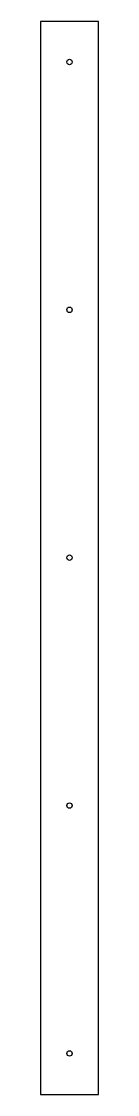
# Model space of a CAD drawing. Extents: x 0 to 96, y 0 to 1775.
import ezdxf

# ---------------------------------------------------------------- set-up
doc = ezdxf.new("R2010")
doc.units = 0
doc.layers.get('0').update_dxf_attribs({"linetype": 'CONTINUOUS'})

msp = doc.modelspace()

# ---------------------------------------------------------------- linework, layer by layer
msp.add_lwpolyline([(0, 0), (96, 0), (96, 1775), (0, 1775)], close=True)
for centre in [(48, 1708), (48, 1298), (48, 888), (48, 478), (48, 68)]:
    msp.add_circle(centre, 4.5)

doc.saveas('drawing.dxf')
